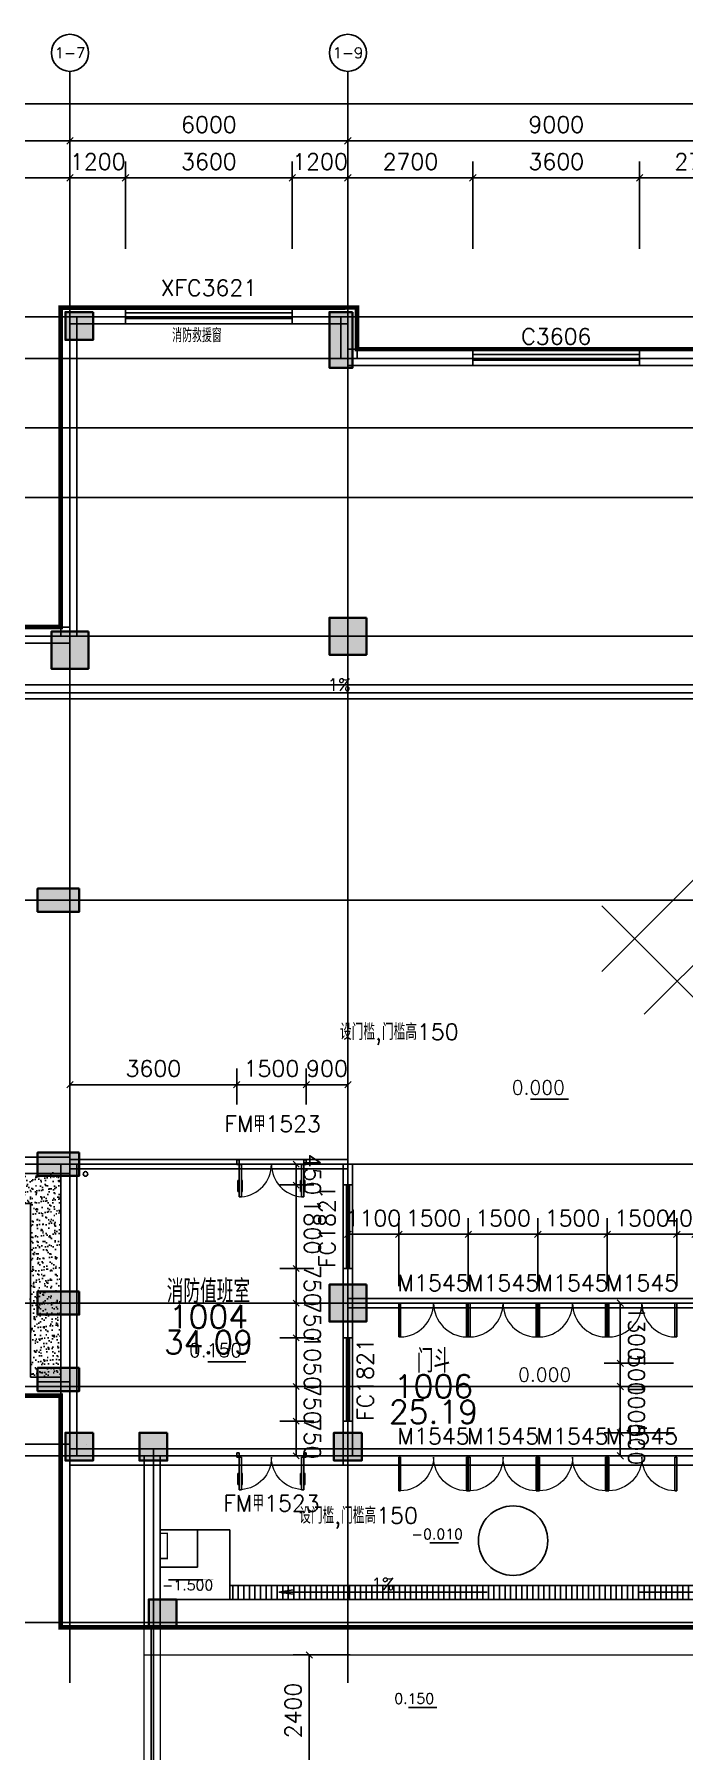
# Model space of a CAD drawing. Header units: inches. Extents: x 0 to 508000, y 0 to 738838.
# Drawn here: x 163759 to 177778, y 231563 to 268629 of the extents above; entities that cross this region are included whole.
import ezdxf
from ezdxf.enums import TextEntityAlignment as Align
from ezdxf.lldxf.tags import DXFTag

# ---------------------------------------------------------------- set-up
doc = ezdxf.new("R2010")
doc.units = ezdxf.units.IN
doc.header["$LTSCALE"] = 1000
doc.header["$MEASUREMENT"] = 0
doc.layers.get('0').update_dxf_attribs({"true_color": 0xffffff})
for name, color, linetype, true_color in [('AXIS', 3, 'Continuous', 0x00ff00), ('COLUMN', 7, 'Continuous', 0xc0c0c0), ('DIM_ELEV', 3, 'Continuous', 0x00ff00), ('DIM_LEAD', 3, 'Continuous', 0x00ff00), ('DIM_SYMB', 3, 'Continuous', 0x00ff00), ('DOOR_FIRE', 4, 'Continuous', 0x00ffff), ('DOOR_FIRE_TEXT', 7, 'Continuous', 0xffffff), ('DOTE', 1, 'DOTE', 0xff0000), ('PUB_DIM', 3, 'Continuous', 0x00ff00), ('PUB_TEXT', 7, 'Continuous', 0xffffff), ('SPACE', 7, 'Continuous', 0xffffff), ('WALL', 7, 'Continuous', 0xc0c0c0), ('WINDOW', 4, 'Continuous', 0x00ffff), ('WINDOW_TEXT', 7, 'Continuous', 0xffffff), ('柱填充', 7, 'Continuous', 0xc0c0c0), ('砼柱', 2, 'Continuous', 0xffff00)]:
    doc.layers.add(name, color=color, linetype=linetype, true_color=true_color)
doc.styles.add('TXTSTY_ANONYMOUS', font='txt.shx', dxfattribs={"height": 0.2, "bigfont": 'gbcbig.shx'})
tags = doc.linetypes.add('DASH', pattern=[0.35, 0.25, -0.1]).pattern_tags.tags
tags[6:7] = [DXFTag(74, 4), DXFTag(75, 0), DXFTag(340, '0'), DXFTag(46, 0.0), DXFTag(50, 0.0), DXFTag(44, 0.0), DXFTag(45, 0.0)]
tags[4:5] = [DXFTag(74, 4), DXFTag(75, 0), DXFTag(340, '0'), DXFTag(46, 0.0), DXFTag(50, 0.0), DXFTag(44, 0.0), DXFTag(45, 0.0)]
tags = doc.linetypes.add('DOTE', pattern=[2.42, 2, -0.2, 0.02, -0.2]).pattern_tags.tags
tags[10:11] = [DXFTag(74, 4), DXFTag(75, 0), DXFTag(340, '0'), DXFTag(46, 0.0), DXFTag(50, 0.0), DXFTag(44, 0.0), DXFTag(45, 0.0)]
tags[8:9] = [DXFTag(74, 4), DXFTag(75, 0), DXFTag(340, '0'), DXFTag(46, 0.0), DXFTag(50, 0.0), DXFTag(44, 0.0), DXFTag(45, 0.0)]
tags[6:7] = [DXFTag(74, 4), DXFTag(75, 0), DXFTag(340, '0'), DXFTag(46, 0.0), DXFTag(50, 0.0), DXFTag(44, 0.0), DXFTag(45, 0.0)]
tags[4:5] = [DXFTag(74, 4), DXFTag(75, 0), DXFTag(340, '0'), DXFTag(46, 0.0), DXFTag(50, 0.0), DXFTag(44, 0.0), DXFTag(45, 0.0)]

# ---------------------------------------------------------------- blocks, each defined once
blk = doc.blocks.new('DAnoyomous1130')
at = {"layer": 'WALL', "lineweight": -3}
for p, q in [((158528, 244379), (164528, 244379)), ((158528, 244379), (158528, 244029)), ((164528, 244379), (164528, 244029)), ((158528, 244029), (164528, 244029))]:
    blk.add_line(p, q, dxfattribs=at)
blk = doc.blocks.new('DAnoyomous1135')
at = {"layer": 'WALL', "lineweight": -3}
for p, q in [((164328, 244229), (164328, 241229)), ((164678, 244229), (164328, 244229)), ((164678, 244229), (164678, 241229)), ((164678, 241229), (164328, 241229))]:
    blk.add_line(p, q, dxfattribs=at)
blk = doc.blocks.new('DAnoyomous1238')
at = {"layer": 'WALL', "lineweight": -3}
for p, q in [((158528, 255829), (164528, 255829)), ((158528, 255829), (158528, 255479)), ((164528, 255829), (164528, 255479)), ((158528, 255479), (164528, 255479))]:
    blk.add_line(p, q, dxfattribs=at)
blk = doc.blocks.new('DAnoyomous1243')
at = {"layer": 'WALL', "lineweight": -3}
for p, q in [((164328, 255629), (164328, 262529)), ((164328, 262529), (164678, 262529)), ((164678, 255629), (164678, 262529)), ((164328, 255629), (164678, 255629))]:
    blk.add_line(p, q, dxfattribs=at)
blk = doc.blocks.new('DAnoyomous1248')
at = {"layer": 'WALL', "lineweight": -3}
for p, q in [((164528, 262729), (170528, 262729)), ((164528, 262729), (164528, 262379)), ((170528, 262729), (170528, 262379)), ((164528, 262379), (170528, 262379))]:
    blk.add_line(p, q, dxfattribs=at)
blk = doc.blocks.new('DAnoyomous1256')
at = {"layer": 'WINDOW', "lineweight": -3}
for p, q in [((165728, 262729), (169328, 262729)), ((165728, 262729), (165728, 262379)), ((165728, 262612), (169328, 262612)), ((165728, 262495), (169328, 262495)), ((169328, 262729), (169328, 262379)), ((165728, 262379), (169328, 262379))]:
    blk.add_line(p, q, dxfattribs=at)
at = {"layer": 'WINDOW_TEXT', "style": 'TXTSTY_ANONYMOUS'}
blk.add_text('XFC3621', height=350, dxfattribs=at).set_placement((167528, 263154), align=Align.MIDDLE_CENTER)
blk = doc.blocks.new('DAnoyomous1262')
at = {"layer": 'WALL', "lineweight": -3}
for p, q in [((170378, 262529), (170378, 261629)), ((170728, 262529), (170378, 262529)), ((170728, 262529), (170728, 261629)), ((170728, 261629), (170378, 261629))]:
    blk.add_line(p, q, dxfattribs=at)
blk = doc.blocks.new('DAnoyomous1267')
at = {"layer": 'WALL', "lineweight": -3}
for p, q in [((166128, 237929), (166128, 234229)), ((166478, 237929), (166128, 237929)), ((166478, 237929), (166478, 234229)), ((166478, 234229), (166128, 234229))]:
    blk.add_line(p, q, dxfattribs=at)
blk = doc.blocks.new('$DorLib2D$00000002')
at = {"lineweight": -3}
for p, q in [((-0.5, 0), (-0.5, 0.4875)), ((-0.475, 0.4875), (-0.5, 0.4875)), ((-0.475, 0), (-0.475, 0.4875)), ((0.475, 0), (0.475, 0.4875)), ((0.475, 0.4875), (0.5, 0.4875)), ((0.5, 0), (0.5, 0.4875)), ((-0.5, 0), (-0.475, 0)), ((0.5, 0), (0.475, 0))]:
    blk.add_line(p, q, dxfattribs=at)
at = {"lineweight": 13}
for centre, start, end in [((-0.4875, 0), 0, 88.53072), ((0.4875, 0), 91.46928, 180)]:
    blk.add_arc(centre, 0.4875, start, end, dxfattribs=at)
blk = doc.blocks.new('DAnoyomous1483')
at = {"layer": 'WINDOW', "xscale": -1500, "yscale": 1500, "rotation": 180}
blk.add_blockref('$DorLib2D$00000002', (175378, 237904), dxfattribs=at)
at = {"layer": 'WINDOW_TEXT', "style": 'TXTSTY_ANONYMOUS'}
blk.add_text('M1545', height=350, dxfattribs=at).set_placement((175378, 238354), align=Align.MIDDLE_CENTER)
blk = doc.blocks.new('DAnoyomous1487')
at = {"layer": 'WINDOW', "xscale": -1500, "yscale": 1500, "rotation": 180}
blk.add_blockref('$DorLib2D$00000002', (173878, 237904), dxfattribs=at)
at = {"layer": 'WINDOW_TEXT', "style": 'TXTSTY_ANONYMOUS'}
blk.add_text('M1545', height=350, dxfattribs=at).set_placement((173878, 238354), align=Align.MIDDLE_CENTER)
blk = doc.blocks.new('DAnoyomous1492')
at = {"layer": 'WALL', "lineweight": -3}
for p, q in [((164328, 241229), (164328, 239429)), ((164678, 241229), (164328, 241229)), ((164678, 241229), (164678, 239429)), ((164678, 239429), (164328, 239429))]:
    blk.add_line(p, q, dxfattribs=at)
blk = doc.blocks.new('DAnoyomous1497')
at = {"layer": 'WALL', "lineweight": -3}
for p, q in [((170428, 244229), (170428, 241229)), ((170628, 244229), (170428, 244229)), ((170628, 244229), (170628, 241229)), ((170628, 241229), (170428, 241229))]:
    blk.add_line(p, q, dxfattribs=at)
blk = doc.blocks.new('DAnoyomous1505')
at = {"layer": 'DOOR_FIRE', "lineweight": -3}
for p, q in [((170428, 243779), (170428, 241979)), ((170628, 243779), (170428, 243779)), ((170495, 243779), (170495, 241979)), ((170561, 243779), (170561, 241979)), ((170628, 243779), (170628, 241979)), ((170628, 241979), (170428, 241979))]:
    blk.add_line(p, q, dxfattribs=at)
at = {"layer": 'DOOR_FIRE_TEXT', "style": 'TXTSTY_ANONYMOUS'}
blk.add_text('FC1821', height=350, rotation=90, dxfattribs=at).set_placement((170078, 242879), align=Align.MIDDLE_CENTER)
blk = doc.blocks.new('DAnoyomous1513')
at = {"layer": 'DOOR_FIRE', "lineweight": -3}
for p, q in [((170428, 240479), (170428, 238679)), ((170628, 240479), (170428, 240479)), ((170495, 240479), (170495, 238679)), ((170561, 240479), (170561, 238679)), ((170628, 240479), (170628, 238679)), ((170628, 238679), (170428, 238679))]:
    blk.add_line(p, q, dxfattribs=at)
at = {"layer": 'DOOR_FIRE_TEXT', "style": 'TXTSTY_ANONYMOUS'}
blk.add_text('FC1821', height=350, rotation=90, dxfattribs=at).set_placement((170903, 239579), align=Align.MIDDLE_CENTER)
blk = doc.blocks.new('$DorLib2D$00000011')
at = {"lineweight": 13}
for p, q in [((-0.483, 0.396), (-0.483, 0.235)), ((-0.417, 0.396), (-0.417, 0.235)), ((0.417, 0.396), (0.417, 0.235)), ((0.483, 0.396), (0.483, 0.235))]:
    blk.add_line(p, q, dxfattribs=at)
at = {"lineweight": -3}
for p, q in [((-0.483, 0.396), (-0.467, 0.396)), ((-0.467, 0.471), (-0.467, -0.062)), ((-0.467, 0.471), (-0.433, 0.471)), ((-0.433, 0.471), (-0.433, 0.004)), ((-0.417, 0.396), (-0.433, 0.396)), ((0.417, 0.396), (0.433, 0.396)), ((0.433, 0.471), (0.433, 0.004)), ((0.467, 0.471), (0.433, 0.471)), ((0.467, 0.471), (0.467, -0.062)), ((0.483, 0.396), (0.467, 0.396)), ((-0.5, 0.004), (-0.433, 0.004)), ((-0.5, 0.004), (-0.5, -0.062)), ((-0.483, 0.235), (-0.467, 0.235)), ((-0.417, 0.235), (-0.433, 0.235)), ((0.417, 0.235), (0.433, 0.235)), ((0.5, 0.004), (0.433, 0.004)), ((0.483, 0.235), (0.467, 0.235)), ((0.5, 0.004), (0.5, -0.062)), ((-0.5, -0.062), (-0.467, -0.062)), ((0.5, -0.062), (0.467, -0.062))]:
    blk.add_line(p, q, dxfattribs=at)
at = {"lineweight": 13}
for centre, start, end in [((-0.467, 0.004), 0, 85.904), ((0.467, 0.004), 94.096, 180)]:
    blk.add_arc(centre, 0.467, start, end, dxfattribs=at)
blk = doc.blocks.new('DAnoyomous1544')
at = {"layer": 'DOOR_FIRE', "xscale": 1500, "yscale": 1500, "rotation": 180}
blk.add_blockref('$DorLib2D$00000011', (168878, 244229), dxfattribs=at)
at = {"layer": 'DOOR_FIRE_TEXT', "style": 'TXTSTY_ANONYMOUS'}
blk.add_text('FM甲1523', height=350, dxfattribs=at).set_placement((168905, 245099), align=Align.MIDDLE_CENTER)
blk = doc.blocks.new('DAnoyomous1615')
at = {"layer": 'WALL', "lineweight": -3}
for p, q in [((164528, 239529), (163828, 239529)), ((163828, 239329), (163828, 239529)), ((164528, 239329), (164528, 239529)), ((164528, 239329), (163828, 239329))]:
    blk.add_line(p, q, dxfattribs=at)
blk = doc.blocks.new('DAnoyomous1620')
at = {"layer": 'WALL', "lineweight": -3}
for p, q in [((164328, 239429), (164328, 237929)), ((164678, 239429), (164328, 239429)), ((164678, 239429), (164678, 237929)), ((164678, 237929), (164328, 237929))]:
    blk.add_line(p, q, dxfattribs=at)
blk = doc.blocks.new('DAnoyomous1668')
at = {"layer": 'WALL', "lineweight": -3}
for p, q in [((170528, 261829), (179528, 261829)), ((170528, 261829), (170528, 261479)), ((179528, 261829), (179528, 261479)), ((170528, 261479), (179528, 261479))]:
    blk.add_line(p, q, dxfattribs=at)
blk = doc.blocks.new('DAnoyomous1676')
at = {"layer": 'WINDOW', "lineweight": -3}
for p, q in [((173228, 261829), (176828, 261829)), ((173228, 261829), (173228, 261479)), ((173228, 261712), (176828, 261712)), ((176828, 261829), (176828, 261479)), ((173228, 261595), (176828, 261595)), ((173228, 261479), (176828, 261479))]:
    blk.add_line(p, q, dxfattribs=at)
at = {"layer": 'WINDOW_TEXT', "style": 'TXTSTY_ANONYMOUS'}
blk.add_text('C3606', height=350, dxfattribs=at).set_placement((175028, 262104), align=Align.MIDDLE_CENTER)
blk = doc.blocks.new('DAnoyomous2311')
at = {"layer": 'WALL', "lineweight": -3}
for p, q in [((164528, 244329), (170528, 244329)), ((164528, 244329), (164528, 244129)), ((170528, 244329), (170528, 244129)), ((164528, 244129), (170528, 244129))]:
    blk.add_line(p, q, dxfattribs=at)
blk = doc.blocks.new('DAnoyomous2492')
at = {"layer": 'WINDOW', "xscale": -1500, "yscale": 1500, "rotation": 180}
blk.add_blockref('$DorLib2D$00000002', (172378, 237904), dxfattribs=at)
at = {"layer": 'WINDOW_TEXT', "style": 'TXTSTY_ANONYMOUS'}
blk.add_text('M1545', height=350, dxfattribs=at).set_placement((172378, 238354), align=Align.MIDDLE_CENTER)
blk = doc.blocks.new('DAnoyomous2496')
at = {"layer": 'WINDOW', "xscale": 1500, "yscale": 1500, "rotation": 180}
blk.add_blockref('$DorLib2D$00000002', (175378, 241229), dxfattribs=at)
at = {"layer": 'WINDOW_TEXT', "style": 'TXTSTY_ANONYMOUS'}
blk.add_text('M1545', height=350, dxfattribs=at).set_placement((175378, 241664), align=Align.MIDDLE_CENTER)
blk = doc.blocks.new('DAnoyomous2500')
at = {"layer": 'WINDOW', "xscale": 1500, "yscale": 1500, "rotation": 180}
blk.add_blockref('$DorLib2D$00000002', (173878, 241229), dxfattribs=at)
at = {"layer": 'WINDOW_TEXT', "style": 'TXTSTY_ANONYMOUS'}
blk.add_text('M1545', height=350, dxfattribs=at).set_placement((173878, 241664), align=Align.MIDDLE_CENTER)
blk = doc.blocks.new('DAnoyomous2504')
at = {"layer": 'WINDOW', "xscale": 1500, "yscale": 1500, "rotation": 180}
blk.add_blockref('$DorLib2D$00000002', (172378, 241229), dxfattribs=at)
at = {"layer": 'WINDOW_TEXT', "style": 'TXTSTY_ANONYMOUS'}
blk.add_text('M1545', height=350, dxfattribs=at).set_placement((172378, 241664), align=Align.MIDDLE_CENTER)
blk = doc.blocks.new('DAnoyomous2581')
at = {"layer": 'DIM_ELEV', "lineweight": -3}
blk.add_line((174473, 245631), (175294, 245631), dxfattribs=at)
at = {"layer": 'DIM_ELEV', "lineweight": -3, "const_width": 1}
blk.add_lwpolyline([(174173, 245631), (174773, 245631), (174473, 245331)], close=True, dxfattribs=at)
at = {"layer": 'DIM_ELEV', "color": 7, "true_color": 0xffffff, "style": 'TXTSTY_ANONYMOUS'}
blk.add_text('0.000', height=297.5, dxfattribs=at).set_placement((175214, 245736), align=Align.RIGHT)
blk = doc.blocks.new('DAnoyomous2585')
at = {"layer": 'DIM_ELEV', "lineweight": -3}
blk.add_line((174610, 239429), (175431, 239429), dxfattribs=at)
at = {"layer": 'DIM_ELEV', "lineweight": -3, "const_width": 1}
blk.add_lwpolyline([(174310, 239429), (174910, 239429), (174610, 239129)], close=True, dxfattribs=at)
at = {"layer": 'DIM_ELEV', "color": 7, "true_color": 0xffffff, "style": 'TXTSTY_ANONYMOUS'}
blk.add_text('0.000', height=297.5, dxfattribs=at).set_placement((175351, 239534), align=Align.RIGHT)
blk = doc.blocks.new('DAnoyomous2589')
at = {"layer": 'DIM_ELEV', "lineweight": -3}
blk.add_line((172300, 236052), (172916, 236052), dxfattribs=at)
at = {"layer": 'DIM_ELEV', "lineweight": -3, "const_width": 1}
blk.add_lwpolyline([(172075, 236052), (172525, 236052), (172300, 235827)], close=True, dxfattribs=at)
at = {"layer": 'DIM_ELEV', "color": 7, "true_color": 0xffffff, "style": 'TXTSTY_ANONYMOUS'}
blk.add_text('-0.010', height=223.1, dxfattribs=at).set_placement((173012, 236130), align=Align.RIGHT)
blk = doc.blocks.new('DAnoyomous3012')
at = {"layer": 'WALL', "lineweight": -3}
for p, q in [((178028, 238079), (170428, 238079)), ((170428, 237729), (170428, 238079)), ((178028, 237729), (178028, 238079)), ((178028, 237729), (170428, 237729))]:
    blk.add_line(p, q, dxfattribs=at)
blk = doc.blocks.new('DAnoyomous3016')
at = {"layer": 'WINDOW', "xscale": -1500, "yscale": 1500, "rotation": 180}
blk.add_blockref('$DorLib2D$00000002', (176878, 237904), dxfattribs=at)
at = {"layer": 'WINDOW_TEXT', "style": 'TXTSTY_ANONYMOUS'}
blk.add_text('M1545', height=350, dxfattribs=at).set_placement((176878, 238354), align=Align.MIDDLE_CENTER)
blk = doc.blocks.new('DAnoyomous3166')
at = {"layer": 'WINDOW', "xscale": 1500, "yscale": 1500, "rotation": 180}
blk.add_blockref('$DorLib2D$00000002', (176878, 241229), dxfattribs=at)
at = {"layer": 'WINDOW_TEXT', "style": 'TXTSTY_ANONYMOUS'}
blk.add_text('M1545', height=350, dxfattribs=at).set_placement((176878, 241664), align=Align.MIDDLE_CENTER)
blk = doc.blocks.new('DAnoyomous3193')
at = {"layer": 'DIM_ELEV', "lineweight": -3}
blk.add_line((171835, 232498), (172451, 232498), dxfattribs=at)
at = {"layer": 'DIM_ELEV', "lineweight": -3, "const_width": 1}
blk.add_lwpolyline([(171610, 232498), (172060, 232498), (171835, 232273)], close=True, dxfattribs=at)
at = {"layer": 'DIM_ELEV', "color": 7, "true_color": 0xffffff, "style": 'TXTSTY_ANONYMOUS'}
blk.add_text('0.150', height=223.1, dxfattribs=at).set_placement((172391, 232577), align=Align.RIGHT)
blk = doc.blocks.new('bvfdbgfhgfj')
at = {"layer": '柱填充', "true_color": 0x333333}
for points in [[(815124288, 579354377), (815123688, 579354377), (815123688, 579353777), (815124288, 579353777)], [(815129888, 579354377), (815129388, 579354377), (815129388, 579353177), (815129888, 579353177)], [(815130188, 579347777), (815129388, 579347777), (815129388, 579346977), (815130188, 579346977)], [(815124188, 579347477), (815123388, 579347477), (815123388, 579346677), (815124188, 579346677)], [(815123988, 579341927), (815123088, 579341927), (815123088, 579341427), (815123988, 579341427)], [(815123988, 579336227), (815123088, 579336227), (815123088, 579335727), (815123988, 579335727)], [(815123988, 579333227), (815123088, 579333227), (815123088, 579332727), (815123988, 579332727)], [(815130188, 579333377), (815129388, 579333377), (815129388, 579332577), (815130188, 579332577)], [(815123988, 579331577), (815123088, 579331577), (815123088, 579331077), (815123988, 579331077)], [(815124288, 579330177), (815123688, 579330177), (815123688, 579329577), (815124288, 579329577)], [(815125888, 579330177), (815125288, 579330177), (815125288, 579329577), (815125888, 579329577)], [(815130088, 579330177), (815129488, 579330177), (815129488, 579329577), (815130088, 579329577)], [(815126088, 579326577), (815125488, 579326577), (815125488, 579325977), (815126088, 579325977)]]:
    blk.add_hatch(color=250, dxfattribs=at).paths.add_polyline_path(points, flags=0)
at = {"layer": '砼柱', "color": 3, "lineweight": 35, "true_color": 0x00ff00}
for points in [[(815124288, 579354377), (815123688, 579354377), (815123688, 579353777), (815124288, 579353777)], [(815129888, 579354377), (815129388, 579354377), (815129388, 579353177), (815129888, 579353177)], [(815130188, 579347777), (815129388, 579347777), (815129388, 579346977), (815130188, 579346977)], [(815124188, 579347477), (815123388, 579347477), (815123388, 579346677), (815124188, 579346677)], [(815123988, 579341927), (815123088, 579341927), (815123088, 579341427), (815123988, 579341427)], [(815123988, 579336227), (815123088, 579336227), (815123088, 579335727), (815123988, 579335727)], [(815123988, 579333227), (815123088, 579333227), (815123088, 579332727), (815123988, 579332727)], [(815130188, 579333377), (815129388, 579333377), (815129388, 579332577), (815130188, 579332577)], [(815123988, 579331577), (815123088, 579331577), (815123088, 579331077), (815123988, 579331077)], [(815124288, 579330177), (815123688, 579330177), (815123688, 579329577), (815124288, 579329577)], [(815125888, 579330177), (815125288, 579330177), (815125288, 579329577), (815125888, 579329577)], [(815130088, 579330177), (815129488, 579330177), (815129488, 579329577), (815130088, 579329577)], [(815126088, 579326577), (815125488, 579326577), (815125488, 579325977), (815126088, 579325977)]]:
    blk.add_lwpolyline(points, close=True, dxfattribs=at)
blk = doc.blocks.new('DAnoyomous4935')
at = {"layer": 'COLUMN', "lineweight": -3}
for p, q in [((164728, 239829), (163828, 239829)), ((163828, 239829), (163828, 239329)), ((164728, 239329), (164728, 239829)), ((163828, 239329), (164728, 239329))]:
    blk.add_line(p, q, dxfattribs=at)
blk = doc.blocks.new('DAnoyomous4940')
at = {"layer": 'COLUMN', "lineweight": -3}
for p, q in [((164728, 241479), (163828, 241479)), ((163828, 241479), (163828, 240979)), ((164728, 240979), (164728, 241479)), ((163828, 240979), (164728, 240979))]:
    blk.add_line(p, q, dxfattribs=at)
blk = doc.blocks.new('DAnoyomous4945')
at = {"layer": 'COLUMN', "lineweight": -3}
for p, q in [((164728, 244479), (163828, 244479)), ((163828, 244479), (163828, 243979)), ((164728, 243979), (164728, 244479)), ((163828, 243979), (164728, 243979))]:
    blk.add_line(p, q, dxfattribs=at)
blk = doc.blocks.new('DAnoyomous4950')
at = {"layer": 'COLUMN', "lineweight": -3}
for p, q in [((164728, 250179), (163828, 250179)), ((163828, 250179), (163828, 249679)), ((164728, 249679), (164728, 250179)), ((163828, 249679), (164728, 249679))]:
    blk.add_line(p, q, dxfattribs=at)
blk = doc.blocks.new('DAnoyomous4955')
at = {"layer": 'COLUMN', "lineweight": -3}
for p, q in [((164928, 255729), (164128, 255729)), ((164128, 255729), (164128, 254929)), ((164928, 254929), (164928, 255729)), ((164128, 254929), (164928, 254929))]:
    blk.add_line(p, q, dxfattribs=at)
blk = doc.blocks.new('DAnoyomous4960')
at = {"layer": 'COLUMN', "lineweight": -3}
for p, q in [((165028, 262629), (164428, 262629)), ((164428, 262629), (164428, 262029)), ((165028, 262029), (165028, 262629)), ((164428, 262029), (165028, 262029))]:
    blk.add_line(p, q, dxfattribs=at)
blk = doc.blocks.new('DAnoyomous4965')
at = {"layer": 'COLUMN', "lineweight": -3}
for p, q in [((170628, 262629), (170128, 262629)), ((170128, 262629), (170128, 261429)), ((170628, 261429), (170628, 262629)), ((170128, 261429), (170628, 261429))]:
    blk.add_line(p, q, dxfattribs=at)
blk = doc.blocks.new('DAnoyomous4970')
at = {"layer": 'COLUMN', "lineweight": -3}
for p, q in [((170928, 256029), (170128, 256029)), ((170128, 256029), (170128, 255229)), ((170928, 255229), (170928, 256029)), ((170128, 255229), (170928, 255229))]:
    blk.add_line(p, q, dxfattribs=at)
blk = doc.blocks.new('DAnoyomous4975')
at = {"layer": 'COLUMN', "lineweight": -3}
for p, q in [((170928, 241629), (170128, 241629)), ((170128, 241629), (170128, 240829)), ((170928, 240829), (170928, 241629)), ((170128, 240829), (170928, 240829))]:
    blk.add_line(p, q, dxfattribs=at)
blk = doc.blocks.new('DAnoyomous4980')
at = {"layer": 'COLUMN', "lineweight": -3}
for p, q in [((170828, 238429), (170228, 238429)), ((170228, 238429), (170228, 237829)), ((170828, 237829), (170828, 238429)), ((170228, 237829), (170828, 237829))]:
    blk.add_line(p, q, dxfattribs=at)
blk = doc.blocks.new('DAnoyomous4985')
at = {"layer": 'WALL', "lineweight": -3}
for p, q in [((170528, 241329), (178028, 241329)), ((170528, 241329), (170528, 241129)), ((178028, 241329), (178028, 241129)), ((170528, 241129), (178028, 241129))]:
    blk.add_line(p, q, dxfattribs=at)
blk = doc.blocks.new('DAnoyomous4990')
at = {"layer": 'WALL', "lineweight": -3}
for p, q in [((170428, 238079), (166328, 238079)), ((166328, 237729), (166328, 238079)), ((170428, 237729), (170428, 238079)), ((170428, 237729), (166328, 237729))]:
    blk.add_line(p, q, dxfattribs=at)
blk = doc.blocks.new('DAnoyomous4994')
at = {"layer": 'DOOR_FIRE', "xscale": -1500, "yscale": 1500, "rotation": 180}
blk.add_blockref('$DorLib2D$00000011', (168878, 237904), dxfattribs=at)
at = {"layer": 'DOOR_FIRE_TEXT', "style": 'TXTSTY_ANONYMOUS'}
blk.add_text('FM甲1523', height=350, dxfattribs=at).set_placement((168878, 236905), align=Align.MIDDLE_CENTER)
blk = doc.blocks.new('DAnoyomous4999')
at = {"layer": 'COLUMN', "lineweight": -3}
for p, q in [((165028, 238429), (164428, 238429)), ((164428, 238429), (164428, 237829)), ((165028, 237829), (165028, 238429)), ((164428, 237829), (165028, 237829))]:
    blk.add_line(p, q, dxfattribs=at)
blk = doc.blocks.new('DAnoyomous5004')
at = {"layer": 'COLUMN', "lineweight": -3}
for p, q in [((166628, 238429), (166028, 238429)), ((166028, 238429), (166028, 237829)), ((166628, 237829), (166628, 238429)), ((166028, 237829), (166628, 237829))]:
    blk.add_line(p, q, dxfattribs=at)
blk = doc.blocks.new('DAnoyomous5009')
at = {"layer": 'COLUMN', "lineweight": -3}
for p, q in [((166828, 234829), (166228, 234829)), ((166228, 234829), (166228, 234229)), ((166828, 234229), (166828, 234829)), ((166228, 234229), (166828, 234229))]:
    blk.add_line(p, q, dxfattribs=at)
blk = doc.blocks.new('DAnoyomous5024')
at = {"layer": 'WALL', "lineweight": -3}
for p, q in [((166328, 238079), (164528, 238079)), ((164528, 237729), (164528, 238079)), ((166328, 237729), (166328, 238079)), ((166328, 237729), (164528, 237729))]:
    blk.add_line(p, q, dxfattribs=at)
blk = doc.blocks.new('DAnoyomous5136')
at = {"layer": 'AXIS', "lineweight": -3}
for p, q in [((164528, 263829), (164528, 267829)), ((170528, 263829), (170528, 267829))]:
    blk.add_line(p, q, dxfattribs=at)
for centre in [(164528, 268229), (170528, 268229)]:
    blk.add_circle(centre, 400, dxfattribs=at)
at = {"layer": 'AXIS', "color": 7, "true_color": 0xffffff, "style": 'TXTSTY_ANONYMOUS'}
for s, p in [('1-7', (164528, 268229)), ('1-9', (170528, 268229))]:
    blk.add_text(s, height=233.3, dxfattribs=at).set_placement(p, align=Align.MIDDLE_CENTER)
blk = doc.blocks.new('DAnoyomous5143')
at = {"layer": 'AXIS', "lineweight": -3}
blk.add_line((128328, 267129), (187748, 267129), dxfattribs=at)
blk = doc.blocks.new('DAnoyomous5190')
at = {"layer": 'AXIS', "lineweight": -3}
for p, q in [((164528, 264179), (164528, 266679)), ((170528, 264179), (170528, 266679)), ((158528, 266329), (164528, 266329)), ((164457, 266258), (164599, 266399)), ((164528, 266329), (170528, 266329)), ((170457, 266258), (170599, 266399)), ((170528, 266329), (179528, 266329))]:
    blk.add_line(p, q, dxfattribs=at)
at = {"layer": 'AXIS', "color": 7, "true_color": 0xffffff, "style": 'TXTSTY_ANONYMOUS'}
for s, p in [('6000', (167528, 266679)), ('9000', (175028, 266679))]:
    blk.add_text(s, height=350, dxfattribs=at).set_placement(p, align=Align.MIDDLE_CENTER)
blk = doc.blocks.new('DAnoyomous8341')
at = {"layer": 'PUB_DIM', "lineweight": -3}
for p, q in [((170577, 233629), (169345, 233629)), ((169766, 233558), (169624, 233699)), ((169695, 231229), (169695, 233629)), ((169766, 231158), (169624, 231299)), ((170577, 231229), (169345, 231229)), ((169695, 228829), (169695, 231229)), ((170577, 228829), (169345, 228829)), ((169766, 228758), (169624, 228899)), ((169695, 226429), (169695, 228829)), ((169766, 226358), (169624, 226499)), ((170577, 226429), (169345, 226429)), ((169695, 224029), (169695, 226429)), ((170577, 224029), (169345, 224029)), ((169766, 223958), (169624, 224099)), ((169695, 221629), (169695, 224029)), ((169766, 221558), (169624, 221699)), ((170577, 221629), (169345, 221629)), ((169695, 219229), (169695, 221629)), ((170577, 219229), (169345, 219229)), ((169766, 219158), (169624, 219299))]:
    blk.add_line(p, q, dxfattribs=at)
at = {"layer": 'PUB_DIM', "color": 7, "true_color": 0xffffff, "style": 'TXTSTY_ANONYMOUS'}
for p in [(169345, 232429), (169345, 230029), (169345, 227629), (169345, 225229), (169345, 222829), (169345, 220429)]:
    blk.add_text('2400', height=350, rotation=90, dxfattribs=at).set_placement(p, align=Align.MIDDLE_CENTER)
blk = doc.blocks.new('DAnoyomous8524')
at = {"layer": 'WALL', "lineweight": -3}
for p, q in [((170428, 241229), (170428, 237929)), ((170628, 241229), (170428, 241229)), ((170628, 241229), (170628, 237929)), ((170628, 237929), (170428, 237929))]:
    blk.add_line(p, q, dxfattribs=at)
blk = doc.blocks.new('DAnoyomous9140')
at = {"layer": 'DIM_SYMB', "lineweight": -3}
for p in [(169346, 235033), (173535, 234989), (169346, 234945)]:
    blk.add_line(p, (169034, 234989), dxfattribs=at)
at = {"layer": 'DIM_SYMB', "color": 7, "true_color": 0xffffff, "style": 'TXTSTY_ANONYMOUS'}
blk.add_text('1%', height=262.5, dxfattribs=at).set_placement((171284, 235164), align=Align.MIDDLE_CENTER)
blk = doc.blocks.new('DAnoyomous9145')
at = {"layer": 'DIM_SYMB', "lineweight": -3}
for p in [(181286, 235033), (176821, 234989), (181286, 234945)]:
    blk.add_line(p, (181598, 234989), dxfattribs=at)
at = {"layer": 'DIM_SYMB', "color": 7, "true_color": 0xffffff, "style": 'TXTSTY_ANONYMOUS'}
blk.add_text('1%', height=262.5, dxfattribs=at).set_placement((179209, 235164), align=Align.MIDDLE_CENTER)
blk = doc.blocks.new('DAnoyomous9165')
at = {"layer": 'DIM_SYMB', "lineweight": -3}
for p in [(159448, 254452), (181544, 254408), (159448, 254364)]:
    blk.add_line(p, (159136, 254408), dxfattribs=at)
at = {"layer": 'DIM_SYMB', "color": 7, "true_color": 0xffffff, "style": 'TXTSTY_ANONYMOUS'}
blk.add_text('1%', height=262.5, dxfattribs=at).set_placement((170340, 254583), align=Align.MIDDLE_CENTER)
blk = doc.blocks.new('DAnoyomous9346')
at = {"layer": 'DIM_ELEV', "lineweight": -3}
blk.add_line((167503, 239957), (168324, 239957), dxfattribs=at)
at = {"layer": 'DIM_ELEV', "lineweight": -3, "const_width": 1}
blk.add_lwpolyline([(167203, 239957), (167803, 239957), (167503, 239657)], close=True, dxfattribs=at)
at = {"layer": 'DIM_ELEV', "color": 7, "true_color": 0xffffff, "style": 'TXTSTY_ANONYMOUS'}
blk.add_text('0.150', height=297.5, dxfattribs=at).set_placement((168244, 240062), align=Align.RIGHT)
blk = doc.blocks.new('DAnoyomous12597')
at = {"layer": 'DIM_LEAD', "color": 7, "true_color": 0xffffff, "style": 'TXTSTY_ANONYMOUS'}
blk.add_text('设门槛,门槛高150', height=350, dxfattribs=at).set_placement((172920, 246911), align=Align.RIGHT)
blk = doc.blocks.new('DAnoyomous12601')
at = {"layer": 'DIM_LEAD', "color": 7, "true_color": 0xffffff, "style": 'TXTSTY_ANONYMOUS'}
blk.add_text('设门槛,门槛高150', height=350, dxfattribs=at).set_placement((172039, 236466), align=Align.RIGHT)
blk = doc.blocks.new('DAnoyomous13792')
at = {"layer": 'PUB_DIM', "lineweight": -3}
for p, q in [((164528, 263993), (164528, 265879)), ((165728, 263993), (165728, 265879)), ((169328, 263993), (169328, 265879)), ((170528, 263993), (170528, 265879)), ((173228, 263993), (173228, 265879)), ((176828, 263993), (176828, 265879)), ((158528, 265529), (164528, 265529)), ((164457, 265458), (164599, 265599)), ((164528, 265529), (165728, 265529)), ((165657, 265458), (165799, 265599)), ((165728, 265529), (169328, 265529)), ((169257, 265458), (169399, 265599)), ((169328, 265529), (170528, 265529)), ((170457, 265458), (170599, 265599)), ((170528, 265529), (173228, 265529)), ((173157, 265458), (173299, 265599)), ((173228, 265529), (176828, 265529)), ((176757, 265458), (176899, 265599)), ((176828, 265529), (179528, 265529))]:
    blk.add_line(p, q, dxfattribs=at)
at = {"layer": 'PUB_DIM', "color": 7, "true_color": 0xffffff, "style": 'TXTSTY_ANONYMOUS'}
for s, p in [('1200', (165128, 265879)), ('3600', (167528, 265879)), ('1200', (169928, 265879)), ('2700', (171878, 265879)), ('3600', (175028, 265879)), ('2700', (178178, 265879))]:
    blk.add_text(s, height=350, dxfattribs=at).set_placement(p, align=Align.MIDDLE_CENTER)
blk = doc.blocks.new('DAnoyomous14272')
at = {"layer": 'PUB_DIM', "lineweight": -3}
for p, q in [((164528, 245520), (164528, 246294)), ((168128, 245520), (168128, 246294)), ((169628, 245520), (169628, 246294)), ((170528, 245520), (170528, 246294)), ((164460, 245876), (164596, 246013)), ((164528, 245944), (168128, 245944)), ((168060, 245876), (168196, 246013)), ((168128, 245944), (169628, 245944)), ((169560, 245876), (169696, 246013)), ((169628, 245944), (170528, 245944)), ((170460, 245876), (170596, 246013))]:
    blk.add_line(p, q, dxfattribs=at)
at = {"layer": 'PUB_DIM', "color": 7, "true_color": 0xffffff, "style": 'TXTSTY_ANONYMOUS'}
for s, p in [('3600', (166328, 246294)), ('1500', (168878, 246294)), ('900', (170078, 246294))]:
    blk.add_text(s, height=350, dxfattribs=at).set_placement(p, align=Align.MIDDLE_CENTER)
blk = doc.blocks.new('DAnoyomous14291')
at = {"layer": 'PUB_DIM', "lineweight": -3}
for p, q in [((176480, 241158), (176339, 241299)), ((177559, 241229), (176059, 241229)), ((176409, 241229), (176409, 239929)), ((177559, 239929), (176059, 239929)), ((176480, 239858), (176339, 239999)), ((176409, 239929), (176409, 239429)), ((176480, 239358), (176339, 239499)), ((177559, 239429), (176059, 239429)), ((176409, 239429), (176409, 238429)), ((177559, 238429), (176059, 238429)), ((176480, 238358), (176339, 238499)), ((176409, 238429), (176409, 237929)), ((176480, 237858), (176339, 237999)), ((177559, 237929), (176059, 237929))]:
    blk.add_line(p, q, dxfattribs=at)
at = {"layer": 'PUB_DIM', "color": 7, "true_color": 0xffffff, "style": 'TXTSTY_ANONYMOUS'}
for s, p in [('1300', (176759, 240579)), ('500', (176759, 239679)), ('1000', (176759, 238929)), ('500', (176759, 238179))]:
    blk.add_text(s, height=350, rotation=270, dxfattribs=at).set_placement(p, align=Align.MIDDLE_CENTER)
blk = doc.blocks.new('DAnoyomous14379')
at = {"layer": 'PUB_DIM', "lineweight": -3}
for p, q in [((169477, 244164), (169347, 244293)), ((169794, 244229), (169062, 244229)), ((169412, 244229), (169412, 243779)), ((169794, 243779), (169062, 243779)), ((169477, 243714), (169347, 243843)), ((169412, 243779), (169412, 241979)), ((169477, 241914), (169347, 242043)), ((169794, 241979), (169062, 241979)), ((169412, 241979), (169412, 241229)), ((169794, 241229), (169062, 241229)), ((169477, 241164), (169347, 241293)), ((169412, 241229), (169412, 240479)), ((169794, 240479), (169062, 240479)), ((169477, 240414), (169347, 240543)), ((169412, 240479), (169412, 239429)), ((169477, 239364), (169347, 239493)), ((169794, 239429), (169062, 239429)), ((169412, 239429), (169412, 238679)), ((169477, 238614), (169347, 238743)), ((169794, 238679), (169062, 238679)), ((169412, 238679), (169412, 237929)), ((169477, 237864), (169347, 237993)), ((169794, 237929), (169062, 237929))]:
    blk.add_line(p, q, dxfattribs=at)
at = {"layer": 'PUB_DIM', "color": 7, "true_color": 0xffffff, "style": 'TXTSTY_ANONYMOUS'}
for s, p in [('450', (169762, 244004)), ('1800', (169762, 242879)), ('750', (169762, 241604)), ('750', (169762, 240854)), ('1050', (169762, 239954)), ('750', (169762, 239054)), ('750', (169762, 238304))]:
    blk.add_text(s, height=350, rotation=270, dxfattribs=at).set_placement(p, align=Align.MIDDLE_CENTER)
blk = doc.blocks.new('DAnoyomous15935')
at = {"layer": 'PUB_DIM', "lineweight": -3}
for p, q in [((170457, 242644), (170599, 242785)), ((170528, 241593), (170528, 243064)), ((171557, 242644), (171699, 242785)), ((171628, 241593), (171628, 243064)), ((173057, 242644), (173199, 242785)), ((173128, 241593), (173128, 243064)), ((174557, 242644), (174699, 242785)), ((174628, 241593), (174628, 243064)), ((176057, 242644), (176199, 242785)), ((176128, 241593), (176128, 243064)), ((177557, 242644), (177699, 242785)), ((177628, 241593), (177628, 243064)), ((177957, 242644), (178099, 242785)), ((178028, 241593), (178028, 243064)), ((179457, 242644), (179599, 242785)), ((179528, 241593), (179528, 243064)), ((170528, 242714), (171628, 242714)), ((171628, 242714), (173128, 242714)), ((173128, 242714), (174628, 242714)), ((174628, 242714), (176128, 242714)), ((176128, 242714), (177628, 242714)), ((177628, 242714), (178028, 242714)), ((178028, 242714), (179528, 242714))]:
    blk.add_line(p, q, dxfattribs=at)
at = {"layer": 'PUB_DIM', "color": 7, "true_color": 0xffffff, "style": 'TXTSTY_ANONYMOUS'}
for s, p in [('1100', (171078, 243064)), ('1500', (172378, 243064)), ('1500', (173878, 243064)), ('1500', (175378, 243064)), ('1500', (176878, 243064)), ('400', (177828, 243064)), ('1500', (178778, 243064))]:
    blk.add_text(s, height=350, dxfattribs=at).set_placement(p, align=Align.MIDDLE_CENTER)
blk = doc.blocks.new('DAnoyomous18353')
at = {"layer": 'DIM_ELEV', "lineweight": -3}
blk.add_line((167397, 235252), (166655, 235252), dxfattribs=at)
at = {"layer": 'DIM_ELEV', "lineweight": -3, "const_width": 1}
blk.add_lwpolyline([(167172, 235252), (167622, 235252), (167397, 235027)], close=True, dxfattribs=at)
at = {"layer": 'DIM_ELEV', "color": 7, "true_color": 0xffffff, "style": 'TXTSTY_ANONYMOUS'}
blk.add_text('-1.500', height=223.1, dxfattribs=at).set_placement((167622, 235027), align=Align.RIGHT)
blk = doc.blocks.new('DAnoyomous18467')
at = {"layer": 'PUB_DIM', "lineweight": -3}
for p, q in [((158328, 238179), (158328, 238179)), ((158328, 238179), (158628, 238179)), ((158628, 238179), (158628, 238179)), ((158628, 238179), (158928, 238179)), ((158678, 238179), (158678, 238179)), ((158928, 238179), (158928, 238179)), ((158928, 238179), (164528, 238179)), ((158978, 238179), (158978, 238179)), ((159278, 238179), (159278, 238179)), ((164528, 238179), (164528, 238179)), ((164878, 238179), (164878, 238179))]:
    blk.add_line(p, q, dxfattribs=at)
at = {"layer": 'PUB_DIM', "color": 7, "true_color": 0xffffff, "style": 'TXTSTY_ANONYMOUS'}
for s, p in [('300', (157958, 238454)), ('300', (158778, 238529)), ('5600', (161728, 238529))]:
    blk.add_text(s, height=350, dxfattribs=at).set_placement(p, align=Align.MIDDLE_CENTER)
blk = doc.blocks.new('DAnoyomous39502')
at = {"layer": 'SPACE', "style": 'TXTSTY_ANONYMOUS'}
for s, p in [('门斗', (172376, 239979)), ('1006', (172376, 239429)), ('25.19', (172376, 238879))]:
    blk.add_text(s, height=500, dxfattribs=at).set_placement(p, align=Align.MIDDLE_CENTER)
blk = doc.blocks.new('DAnoyomous39518')
at = {"layer": 'SPACE', "style": 'TXTSTY_ANONYMOUS'}
for s, p in [('消防值班室', (167518, 241484)), ('1004', (167518, 240934)), ('34.09', (167518, 240384))]:
    blk.add_text(s, height=500, dxfattribs=at).set_placement(p, align=Align.MIDDLE_CENTER)

msp = doc.modelspace()

# ---------------------------------------------------------------- hatches: boundary and pattern name
at = {"true_color": 0x848484}
h = msp.add_hatch(dxfattribs=at)
h.set_pattern_fill('玻璃', color=252, scale=2540, angle=270, style=0)
h.set_pattern_definition([(270, (83320102350.3, 55297501631.22), (120, -2e-14), [])])
h.paths.add_polyline_path([(128678, 254579), (128678, 254279), (184208, 254279), (183908, 254579)], flags=0)
at = {"true_color": 0xcccc66}
h = msp.add_hatch(dxfattribs=at)
h.set_pattern_fill('碎沙', color=53, scale=1905, angle=317.5, style=0)
h.set_pattern_definition([(37.5, (-814955909.26, -579186017.93), (-6.00011736, 183.529963999), [0, -144.78, 0, -161.925, 0, -154.78125]), (7.5, (-814955909.26, -579186017.93), (168.571231177, 268.809412713), [0, -78.105, 0, -130.4925, 0, -50.00625]), (327.5, (-814956026.42, -579186017.93), (296.62213884, 0.538944254), [0, -47.625, 0, -171.45, 0, -223.8375]), (317.5, (-814956026.42, -579186017.93), (286.33366968, 83.59849622), [0, -23.8125, 0, -112.395, 0, -128.5875])])
h.paths.add_polyline_path([(159378, 239629), (159378, 240079), (159378, 243379), (163678, 243379), (163678, 240079), (163678, 239629), (164328, 239629), (164328, 244029), (158728, 244029), (158728, 239629)], flags=0)
at = {"true_color": 0x848484}
h = msp.add_hatch(dxfattribs=at)
h.set_pattern_fill('玻璃', color=252, scale=2540, angle=90, style=0)
h.set_pattern_definition([(90, (-814954529.26, -579187217.93), (-120, 7e-15), [])])
h.paths.add_polyline_path([(182378, 234829), (182378, 235129), (167978, 235129), (167978, 234829)], flags=0)

# ---------------------------------------------------------------- linework, layer by layer
at = {"lineweight": -3}
for points, const_width in [([(224941, 230430), (199839, 255532), (196232, 251926), (187830, 260329), (186028, 260329), (186028, 261829), (170728, 261829), (170728, 262729), (164328, 262724), (164328, 255829), (158728, 255829)], 100), ([(158328, 239229), (164328, 239229), (164328, 234229), (164728, 234229), (186028, 234229), (186028, 244170), (207617, 222581)], 100), ([(164328, 237729), (164328, 234229), (166128, 234229)], 50), ([(166478, 235713), (166628, 235713), (166628, 236255), (166478, 236255)], 30)]:
    msp.add_lwpolyline(points, dxfattribs=dict(at, const_width=const_width))
for points in [[(128678, 254579), (128678, 254279), (184208, 254279), (183908, 254579)], [(159378, 239629), (158728, 239629), (158728, 244029), (164328, 244029), (164328, 239629), (163678, 239629), (163678, 240079), (163678, 243379), (159378, 243379), (159378, 240079)], [(166478, 235529), (167278, 235529), (167278, 236329), (166478, 236329)], [(166478, 234829), (167978, 234829), (167978, 236329), (166478, 236329)], [(182378, 234829), (182378, 235129), (167978, 235129), (167978, 234829)]]:
    msp.add_lwpolyline(points, close=True, dxfattribs=at)
at = {"color": 2, "lineweight": -3, "true_color": 0xffff00, "const_width": 30}
for points in [[(166128, 234229), (166128, 219229)], [(166478, 234229), (166478, 219229)], [(184128, 234229), (177628, 234229)], [(166128, 233629), (179678, 233629)]]:
    msp.add_lwpolyline(points, dxfattribs=at)
at = {"color": 2, "lineweight": -3, "true_color": 0xffff00}
msp.add_lwpolyline([(166278, 234229), (166278, 219229), (166278, 218929), (166328, 218929), (166328, 219229), (166328, 234229)], dxfattribs=at)
at = {"lineweight": -3}
msp.add_circle((164863, 244017), 50, dxfattribs=at)
at = {"color": 252, "linetype": 'DASH', "lineweight": -3, "true_color": 0x848484}
msp.add_circle((174095, 236098), 750, dxfattribs=at)
at = {"layer": 'DOTE', "lineweight": -3}
for p, q in [((193333, 265715), (176009, 248391)), ((194252, 264795), (176928, 247471)), ((164528, 233029), (164528, 263829)), ((170528, 233029), (170528, 263829)), ((127528, 262529), (188628, 262529)), ((127528, 261629), (188628, 261629)), ((127528, 260129), (188628, 260129)), ((127528, 258629), (188628, 258629)), ((127528, 255629), (188628, 255629)), ((127528, 249929), (188628, 249929)), ((215066, 210748), (176009, 249805)), ((127528, 244229), (198700, 244229)), ((127528, 241229), (188628, 241229)), ((127528, 239429), (188628, 239429)), ((127528, 237929), (188628, 237929)), ((166328, 233029), (166328, 237929)), ((127528, 234329), (188628, 234329))]:
    msp.add_line(p, q, dxfattribs=at)

# ---------------------------------------------------------------- block references
msp.add_blockref('bvfdbgfhgfj', (-814959260, -579091748))
at = {"layer": 'AXIS'}
for name in ['DAnoyomous5136', 'DAnoyomous5143', 'DAnoyomous5190']:
    msp.add_blockref(name, (0, 0), dxfattribs=at)
at = {"layer": 'COLUMN'}
for name in ['DAnoyomous4960', 'DAnoyomous4965', 'DAnoyomous4970', 'DAnoyomous4955', 'DAnoyomous4950', 'DAnoyomous4945', 'DAnoyomous4940', 'DAnoyomous4975', 'DAnoyomous4935', 'DAnoyomous4999', 'DAnoyomous5004', 'DAnoyomous4980', 'DAnoyomous5009']:
    msp.add_blockref(name, (0, 0), dxfattribs=at)
at = {"layer": 'DIM_ELEV'}
for name in ['DAnoyomous2581', 'DAnoyomous9346', 'DAnoyomous2585', 'DAnoyomous2589', 'DAnoyomous18353', 'DAnoyomous3193']:
    msp.add_blockref(name, (0, 0), dxfattribs=at)
at = {"layer": 'DIM_LEAD'}
for name in ['DAnoyomous12597', 'DAnoyomous12601']:
    msp.add_blockref(name, (0, 0), dxfattribs=at)
at = {"layer": 'DIM_SYMB'}
for name in ['DAnoyomous9165', 'DAnoyomous9140', 'DAnoyomous9145']:
    msp.add_blockref(name, (0, 0), dxfattribs=at)
at = {"layer": 'DOOR_FIRE'}
for name in ['DAnoyomous1544', 'DAnoyomous1505', 'DAnoyomous1513', 'DAnoyomous4994']:
    msp.add_blockref(name, (0, 0), dxfattribs=at)
at = {"layer": 'PUB_DIM'}
for name in ['DAnoyomous13792', 'DAnoyomous14272', 'DAnoyomous14379', 'DAnoyomous15935', 'DAnoyomous14291', 'DAnoyomous18467', 'DAnoyomous8341']:
    msp.add_blockref(name, (0, 0), dxfattribs=at)
at = {"layer": 'SPACE'}
for name in ['DAnoyomous39518', 'DAnoyomous39502']:
    msp.add_blockref(name, (0, 0), dxfattribs=at)
at = {"layer": 'WALL'}
for name in ['DAnoyomous1243', 'DAnoyomous1248', 'DAnoyomous1262', 'DAnoyomous1668', 'DAnoyomous1238', 'DAnoyomous1130', 'DAnoyomous2311', 'DAnoyomous1135', 'DAnoyomous1497', 'DAnoyomous4985', 'DAnoyomous1492', 'DAnoyomous8524', 'DAnoyomous1615', 'DAnoyomous1620', 'DAnoyomous5024', 'DAnoyomous4990', 'DAnoyomous3012', 'DAnoyomous1267']:
    msp.add_blockref(name, (0, 0), dxfattribs=at)
at = {"layer": 'WINDOW'}
for name in ['DAnoyomous1256', 'DAnoyomous1676', 'DAnoyomous2504', 'DAnoyomous2500', 'DAnoyomous2496', 'DAnoyomous3166', 'DAnoyomous2492', 'DAnoyomous1487', 'DAnoyomous1483', 'DAnoyomous3016']:
    msp.add_blockref(name, (0, 0), dxfattribs=at)

# ---------------------------------------------------------------- texts
at = {"layer": 'PUB_TEXT', "style": 'TXTSTY_ANONYMOUS'}
msp.add_text('消防救援窗', height=297.5, dxfattribs=at).set_placement((166734, 261980))

doc.saveas('drawing.dxf')
